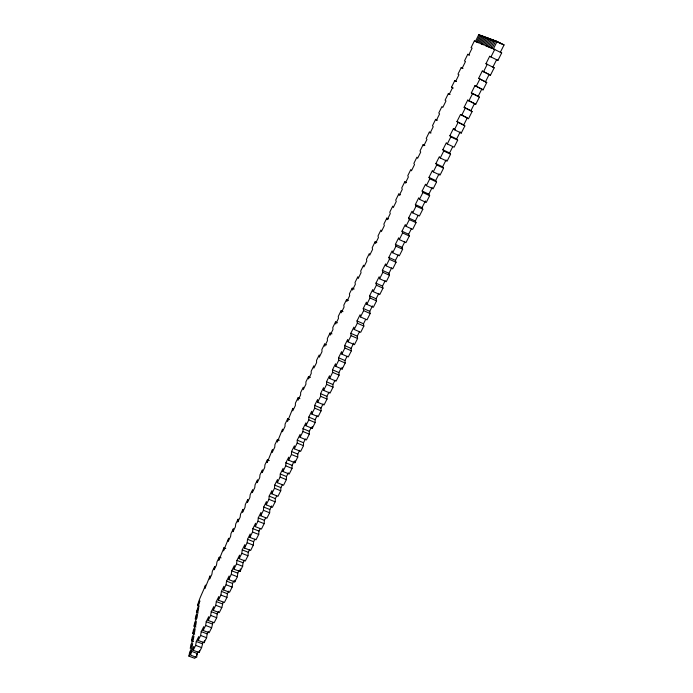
<?xml version="1.0" encoding="UTF-8"?>
<svg xmlns="http://www.w3.org/2000/svg" width="693" height="693" viewBox="0 0 693 693"><rect width="100%" height="100%" fill="white"/><g stroke="black" fill="none" stroke-linecap="round" stroke-linejoin="round"><path stroke-width="1.04" d="M317.212 415.592L315.116 419.741L315.176 422.557L312.24 428.369L305.89 425.71L305.89 422.877L302.997 428.655L302.98 431.514L300.078 437.3L306.41 439.934L309.321 434.164L309.295 431.289L311.235 427.451M299.705 450.32L297.799 454.097L297.747 457.094L294.88 462.768L288.6 460.178L291.45 454.495L291.536 451.515L294.386 445.833L294.317 448.787L300.623 451.394L303.508 445.677L303.525 442.74L305.44 438.929M300.078 437.3L300.112 434.407L297.245 440.133L297.193 443.052L294.317 448.787M299.93 398.648L298.025 397.843L297.981 400.268L300.606 394.949L300.641 392.559L303.265 387.248L303.248 389.613L305.899 384.26L305.899 381.921L308.541 376.568L310.455 377.39M294.88 462.768L294.932 460.75M288.357 472.825L286.486 476.541L286.365 479.643L283.55 485.23L277.304 482.683L280.111 477.096L280.267 473.995L283.065 468.407L282.926 471.474L289.198 474.047L292.03 468.416L292.117 465.367L294.005 461.616M288.6 460.178L288.704 457.172L285.88 462.803L285.759 465.843L282.926 471.474M289.561 419.594L287.673 418.806L287.569 421.318L292.827 408.368L292.758 410.836L295.365 405.561L295.426 403.118L298.025 397.843M276.741 495.876L275.355 498.613L275.173 501.836L272.401 507.328L266.19 504.825L268.953 499.324L269.179 496.119L271.933 490.627L271.725 493.797L277.954 496.318L280.743 490.783L280.899 487.621L282.294 484.857M277.304 482.683L277.477 479.565L274.697 485.1L274.506 488.253L271.725 493.797M279.348 440.228L277.469 439.449L277.313 442.065L282.553 429.166L282.423 431.73L284.988 426.533L285.109 423.995L287.673 418.806M265.765 517.645L264.405 520.339L264.154 523.665L261.426 529.062L255.258 526.611L257.969 521.197L258.264 517.888L260.975 512.482L260.698 515.765L266.892 518.243L269.638 512.794L269.863 509.52L271.691 505.899M266.19 504.825L266.433 501.593L263.695 507.051L263.435 510.308L260.698 515.765M269.291 460.568L267.42 459.797L267.203 462.508L272.427 449.662L272.236 452.321L274.766 447.202L274.939 444.568L277.469 439.449M254.963 539.067L253.629 541.718L253.317 545.148L250.632 550.459L244.499 548.05L247.167 542.723L247.522 539.31L250.19 533.982L249.852 537.378L256.012 539.804L258.714 534.45L258.991 531.072L260.343 528.395M255.258 526.611L255.561 523.276L252.867 528.638L252.547 532.007L249.852 537.378M244.343 560.152L243.018 562.759L242.645 566.285L240.003 571.517L233.913 569.144L236.538 563.903L236.954 560.394L239.579 555.154L239.18 558.645L245.296 561.035L247.964 555.76L248.302 552.286L249.636 549.644M244.499 548.05L244.863 544.611L242.212 549.895L241.831 553.352L239.18 558.645M240.003 571.517L240.298 568.858M233.879 580.899L232.579 583.48L232.146 587.092L229.548 592.246L223.484 589.916L226.074 584.753L226.55 581.15L229.132 575.987L228.681 579.573L234.754 581.921L237.378 576.732L237.777 573.163L239.085 570.564M234.754 581.921L234.962 580.128M233.913 569.144L234.338 565.609L231.731 570.807L231.289 574.367L228.681 579.573M223.155 602.182L221.812 607.579L219.248 612.647L213.227 610.36L215.774 605.275L216.303 601.576L218.849 596.5L218.338 600.173L224.376 602.486L226.957 597.375L227.417 593.71L228.707 591.155M223.484 589.916L223.969 586.287L221.405 591.406L220.911 595.053L218.338 600.173M213.02 622.279L211.634 627.745L209.113 632.735L203.127 630.483L205.639 625.484L206.219 621.699L208.723 616.692L208.16 620.46L214.163 622.73L216.701 617.697L217.221 613.946L218.486 611.434M225.771 548.492L223.952 547.773L223.51 550.866L228.638 538.279L228.222 541.328L230.596 536.538L231.003 533.506L233.368 528.716L232.978 531.722L235.36 526.897L235.741 523.908L238.123 519.083L237.76 522.046L240.159 517.186L240.514 514.241L242.922 509.381L242.576 512.309L245.001 507.406L245.331 504.495L247.748 499.601L247.427 502.494L249.87 497.557L250.173 494.689L252.616 489.76L252.321 492.602L254.781 487.629L255.059 484.814L257.51 479.842L257.242 482.64L259.719 477.633L259.97 474.861L262.448 469.854L262.205 472.609L264.7 467.567L264.925 464.838L267.42 459.797M213.227 610.36L213.765 606.635L211.244 611.676L210.689 615.419L208.16 620.46M203.04 642.082L201.611 647.6L199.134 652.511L193.182 650.303L195.651 645.374L196.284 641.501L198.752 636.581L198.137 640.427L204.106 642.662L206.609 637.707L207.181 633.87L208.428 631.392M221.11 557.908L219.291 557.207L218.823 560.334L223.952 547.773M204.106 642.662L204.4 640.73M203.127 630.483L203.725 626.68L201.23 631.635L200.623 635.464L198.137 640.427M199.134 652.511L199.437 650.562M193.182 650.303L193.832 646.413L188.938 656.167L194.837 658.35L195.651 656.73M188.938 656.167L189.605 652.278L192.03 647.427L192.671 643.598L190.254 648.431L190.904 644.629L193.312 639.821L193.936 636.079L191.545 640.869L193.468 641.588M191.545 640.869L192.186 637.153L194.56 632.38L195.175 628.724L192.81 633.471L194.707 634.182M192.81 633.471L193.434 629.833L195.79 625.112L196.388 621.534L194.049 626.238L195.928 626.948M194.049 626.238L194.655 622.686L196.985 617.991L197.574 614.492L195.253 619.161L195.85 615.679L198.155 611.027L198.735 607.605L196.44 612.24L198.276 612.933M196.44 612.24L199.87 600.866L197.592 605.457L199.411 606.15M197.592 605.457C199.255 598.354 203.023 591.935 205.509 585.091L204.981 588.34L210.066 575.866L209.563 579.071L211.867 574.41L212.361 571.223L214.665 566.562L214.18 569.733L216.502 565.046L216.97 561.893L219.291 557.207M326.542 344.889L324.61 344.049L321.899 349.523L321.994 351.706L319.282 357.181L319.213 354.972L316.528 360.403L316.588 362.638L313.894 368.078L313.851 365.817L311.192 371.205L311.218 373.492L308.55 378.889L308.541 376.568M331.982 333.887L330.041 333.038L327.321 338.556L327.442 340.687L324.714 346.205L324.61 344.049M337.465 322.808L335.525 321.95L332.779 327.503L332.935 329.582L330.189 335.143L330.041 333.038M342.992 311.633L341.051 310.776L338.279 316.372L338.47 318.39L335.698 323.995L335.525 321.95M348.57 300.381L346.613 299.506L343.823 305.154L344.049 307.112L341.251 312.76L341.051 310.776M354.184 289.033L352.226 288.158L349.411 293.841L349.67 295.738L346.855 301.438L346.613 299.506M376.801 242.628L375.104 241.848L372.202 247.722L372.6 249.367L369.69 255.249L369.317 253.56L366.441 259.381L366.796 261.096L363.912 266.935L363.574 265.185L360.715 270.963L361.044 272.739L358.186 278.525L357.874 276.715L355.041 282.449L355.336 284.286L352.494 290.02L352.226 288.158M388.522 218.927L386.815 218.139L383.87 224.108L384.338 225.623L381.384 231.601L380.933 230.041L378.014 235.958L378.447 237.543L375.519 243.468L375.104 241.848M400.441 194.854L398.718 194.049L395.729 200.112L396.266 201.498L393.269 207.571L392.74 206.142L389.778 212.153L390.28 213.609L387.3 219.629L386.815 218.139M406.47 182.675L404.747 181.861L401.723 187.968L402.304 189.293L399.281 195.409L398.718 194.049M424.844 145.521L423.111 144.69L420.019 150.953L420.72 152.062L417.619 158.325L416.935 157.181L413.868 163.392L414.535 164.57L411.46 170.79L410.81 169.568L407.77 175.727L408.394 176.984L405.344 183.151L404.747 181.861M431.072 132.935L429.331 132.094L426.212 138.409L426.957 139.44L423.83 145.764L423.111 144.69M437.352 120.244L435.602 119.395L432.458 125.762L433.246 126.724L430.093 133.099L429.331 132.094M450.069 94.551L448.31 93.685L445.114 100.156L445.98 100.97L442.784 107.45L441.926 106.601L438.764 113.011L439.587 113.895L436.408 120.322L435.602 119.395M448.31 93.685L449.203 94.456L452.434 87.924L451.515 87.197L454.738 80.674L456.505 81.54M462.993 68.425L461.226 67.542L457.978 74.125L458.939 74.775L455.673 81.367L454.738 80.674M469.542 55.197L467.766 54.305L464.483 60.941L465.497 61.512L462.205 68.157L461.226 67.542M482.597 36.426L478.776 34.65L475.433 41.407L474.358 40.965L471.058 47.652L472.106 48.138L468.797 54.842L467.766 54.305M478.326 42.767L476.524 41.866L479.894 35.057M487.647 38.661L481.02 35.473L477.624 42.325L476.524 41.866M482.163 35.897L478.75 42.784L479.877 43.261L483.316 36.322L488.201 38.626M482.874 44.664L481.029 43.737L484.494 36.755M491.58 40.003L485.68 37.197L482.189 44.222L481.029 43.737M486.884 37.639L483.368 44.707L484.563 45.21L488.106 38.089L495.045 41.424M487.673 46.665L485.776 45.712L489.345 38.548M495.72 41.424L490.601 39.007L486.997 46.223L485.776 45.712M490.168 47.704L488.244 46.734L491.865 39.484M501.299 43.876L493.156 39.96L489.509 47.263L488.244 46.734M492.489 48.649L490.783 47.791L494.464 40.437M404.833 241.77L402.001 247.384L402.642 249.229L399.333 255.786L392.688 252.754L395.989 246.18L395.391 244.36L398.683 237.794L399.307 239.579L405.968 242.637L409.303 236.018L402.633 232.943L401.992 231.202L405.31 224.575L405.977 226.282L412.656 229.366L416.025 222.687L409.338 219.586L408.645 217.923L411.997 211.244L412.716 212.864L419.412 215.982L422.817 209.243L416.103 206.107L415.358 204.53L418.745 197.791L419.508 199.324L426.23 202.477L429.66 195.677L422.929 192.515L422.132 191.017L425.545 184.217L426.36 185.663L433.108 188.843L436.573 181.982L429.816 178.794L428.976 177.382L432.415 170.513L433.281 171.881L440.046 175.095L443.546 168.165L436.763 164.943L435.871 163.617L439.345 156.696L440.263 157.969L447.054 161.209L450.58 154.227L443.771 150.97L442.836 149.74L446.335 142.749L447.306 143.936L454.123 147.202L457.675 140.151L450.857 136.868L449.861 135.724L453.395 128.673L454.417 129.764L461.252 133.073L464.847 125.953L456.947 121.587L460.516 114.466L468.451 118.806L472.08 111.616L464.102 107.311L467.706 100.13L475.719 104.4L479.374 97.15L471.327 92.905L474.956 85.655L483.056 89.873L486.746 82.554L478.612 78.37L482.285 71.05L490.453 75.199L494.187 67.81L492.862 67.134L496.578 59.763L497.929 60.386L501.689 52.928L500.311 52.356L504.062 44.915L495.79 40.93L492.082 48.337L490.783 47.791M305.89 425.71L308.818 419.889L308.801 417.082L311.72 411.261L311.755 414.033L318.122 416.718L321.084 410.854L320.989 408.099L323.094 403.915M311.755 414.033L314.7 408.16L314.648 405.414L317.593 399.54L317.663 402.252L324.055 404.963L327.035 399.047L326.905 396.353L329.028 392.134M317.663 402.252L320.642 396.327L320.547 393.65L323.518 387.733L323.631 390.376L330.033 393.104L333.047 387.144L332.874 384.511L335.022 380.258M323.631 390.376L326.628 384.398L326.498 381.782L329.487 375.814L329.643 378.395L336.07 381.15L339.102 375.138L338.894 372.574L341.051 368.286M329.643 378.395L332.666 372.366L332.493 369.819L335.516 363.799L335.707 366.311L342.151 369.1L345.209 363.028L344.958 360.533L347.141 356.202M335.707 366.311L338.756 360.23L338.548 357.753L341.588 351.68L341.822 354.132L348.284 356.938L351.377 350.823L351.082 348.388L353.725 343.148M341.822 354.132L344.897 347.999L344.646 345.582L347.713 339.457L347.99 341.84L354.478 344.672L357.588 338.505L357.259 336.14L359.476 331.739M347.99 341.84L351.091 335.655L350.797 333.307L353.898 327.131L354.21 329.444L360.715 332.302L363.86 326.082L363.487 323.787L365.722 319.352M354.21 329.444L357.337 323.207L357.008 320.928L360.126 314.7L360.481 316.935L367.013 319.828L370.183 313.548L369.767 311.33L372.47 305.951M360.481 316.935L363.643 310.646L363.262 308.446L366.415 302.157L366.814 304.322L373.362 307.242L376.559 300.909L376.1 298.761L378.837 293.338M366.814 304.322L370.001 297.981L369.577 295.85L372.756 289.509L373.198 291.606L379.773 294.551L382.995 288.158L382.493 286.088L385.247 280.613M373.198 291.606L376.412 285.195L375.952 283.142L379.158 276.75L379.634 278.768L386.235 281.739L389.483 275.294L388.938 273.293L391.718 267.784M379.634 278.768L382.882 272.306L382.371 270.331L385.611 263.877L386.14 265.817L392.749 268.823L396.032 262.318L395.443 260.395L398.241 254.833M386.14 265.817L389.405 259.303L388.86 257.398L392.117 250.892L392.688 252.754M483.523 71.76L487.24 64.354L485.966 63.695L489.674 56.306L490.973 56.913L494.733 49.437L493.399 48.882L497.132 41.424M399.307 239.579L402.633 232.943M405.977 226.282L409.338 219.586M412.716 212.864L416.103 206.107M419.508 199.324L422.929 192.515M426.36 185.663L429.816 178.794M433.281 171.881L436.763 164.943M440.263 157.969L443.771 150.97M447.306 143.936L450.857 136.868M454.417 129.764L457.995 122.626M461.59 115.462L465.202 108.264M468.84 101.031L472.487 93.763M476.152 86.46L479.833 79.123M196.474 655.11L198.103 651.862M409.303 236.018L408.619 234.251L411.469 228.595M416.025 222.687L415.298 221.006L418.174 215.298M422.817 209.243L422.028 207.649L425.424 200.918M429.66 195.677L428.828 194.161L432.25 187.37M436.573 181.982L435.689 180.552L439.137 173.709M443.546 168.165L442.61 166.831L446.093 159.918M450.58 154.227L449.592 152.971L452.668 146.873M457.675 140.151L456.635 138.99L460.187 131.956L461.252 133.073M464.847 125.953L463.747 124.887L467.333 117.784L460.516 114.466M472.08 111.616L470.928 110.646L474.54 103.474L467.706 100.13M479.374 97.15L478.17 96.275L481.817 89.042L474.956 85.655M486.746 82.554L485.481 81.774L489.163 74.472L482.285 71.05M195.651 645.374L201.611 647.6M504.062 44.915L495.79 40.93M200.623 635.464L206.609 637.707M196.284 641.501L202.217 643.719M201.23 631.635L207.181 633.87M206.219 621.699L212.179 623.951M205.639 625.484L211.634 627.745M211.244 611.676L217.221 613.946M210.689 615.419L216.701 617.697M216.303 601.576L222.297 603.872M215.774 605.275L221.812 607.579M221.405 591.406L227.417 593.71M220.911 595.053L226.957 597.375M226.55 581.15L232.579 583.48M226.074 584.753L232.146 587.092M231.731 570.807L237.777 573.163M231.289 574.367L237.378 576.732M236.954 560.394L243.018 562.759M236.538 563.903L242.645 566.285M241.831 553.352L247.964 555.76M247.167 542.723L253.317 545.148M242.212 549.895L248.302 552.286M247.522 539.31L253.629 541.718M252.867 528.638L258.991 531.072M252.547 532.007L258.714 534.45M258.264 517.888L264.405 520.339M257.969 521.197L264.154 523.665M263.695 507.051L269.863 509.52M263.435 510.308L269.638 512.794M269.179 496.119L275.355 498.613M268.953 499.324L275.173 501.836M274.506 488.253L280.743 490.783M274.697 485.1L280.899 487.621M280.267 473.995L286.486 476.541M280.111 477.096L286.365 479.643M285.88 462.803L292.117 465.367M285.759 465.843L292.03 468.416M291.536 451.515L297.799 454.097M291.45 454.495L297.747 457.094M297.193 443.052L303.508 445.677M297.245 440.133L303.525 442.74M302.997 428.655L309.295 431.289M302.98 431.514L309.321 434.164M308.801 417.082L315.116 419.741M308.818 419.889L315.176 422.557M314.648 405.414L320.989 408.099M314.7 408.16L321.084 410.854M320.642 396.327L327.035 399.047M320.547 393.65L326.905 396.353M326.498 381.782L332.874 384.511M326.628 384.398L333.047 387.144M332.493 369.819L338.894 372.574M332.666 372.366L339.102 375.138M338.756 360.23L345.209 363.028M338.548 357.753L344.958 360.533M344.646 345.582L351.082 348.388M344.897 347.999L351.377 350.823M350.797 333.307L357.259 336.14M351.091 335.655L357.588 338.505M357.337 323.207L363.86 326.082M357.008 320.928L363.487 323.787M363.262 308.446L369.767 311.33M363.643 310.646L370.183 313.548M369.577 295.85L376.1 298.761M370.001 297.981L376.559 300.909M376.412 285.195L382.995 288.158M375.952 283.142L382.493 286.088M382.371 270.331L388.938 273.293M382.882 272.306L389.483 275.294M388.86 257.398L395.443 260.395M389.405 259.303L396.032 262.318M395.391 244.36L402.001 247.384M395.989 246.18L402.642 249.229M401.992 231.202L408.619 234.251M408.645 217.923L415.298 221.006M415.358 204.53L422.028 207.649M422.132 191.017L428.828 194.161M428.976 177.382L435.689 180.552M435.871 163.617L442.61 166.831M442.836 149.74L449.592 152.971M449.861 135.724L456.635 138.99M456.947 121.587L463.747 124.887M453.395 128.673L455.336 129.608M464.102 107.311L470.928 110.646M471.327 92.905L478.17 96.275M451.515 87.197L453.283 88.063M478.612 78.37L485.481 81.774M489.674 56.306L497.929 60.386M485.966 63.695L494.187 67.81M493.399 48.882L501.689 52.928M474.358 40.965L476.143 41.857M493.156 39.96L497.401 42.091M490.601 39.007L495.382 41.424M488.106 38.089L491.883 39.995M485.68 37.197L491.276 40.012M483.316 36.322L487.924 38.643M481.02 35.473L482.839 36.391M484.658 37.309L487.378 38.678M478.776 34.65L482.371 36.46M489.163 74.472L490.453 75.199M481.817 89.042L483.056 89.873M474.54 103.474L475.719 104.4M341.995 367.411L342.151 369.1M312.214 426.472L312.24 428.369M197.288 653.49L196.665 657.414L190.722 655.206L191.381 651.299L197.288 653.49"/></g></svg>
